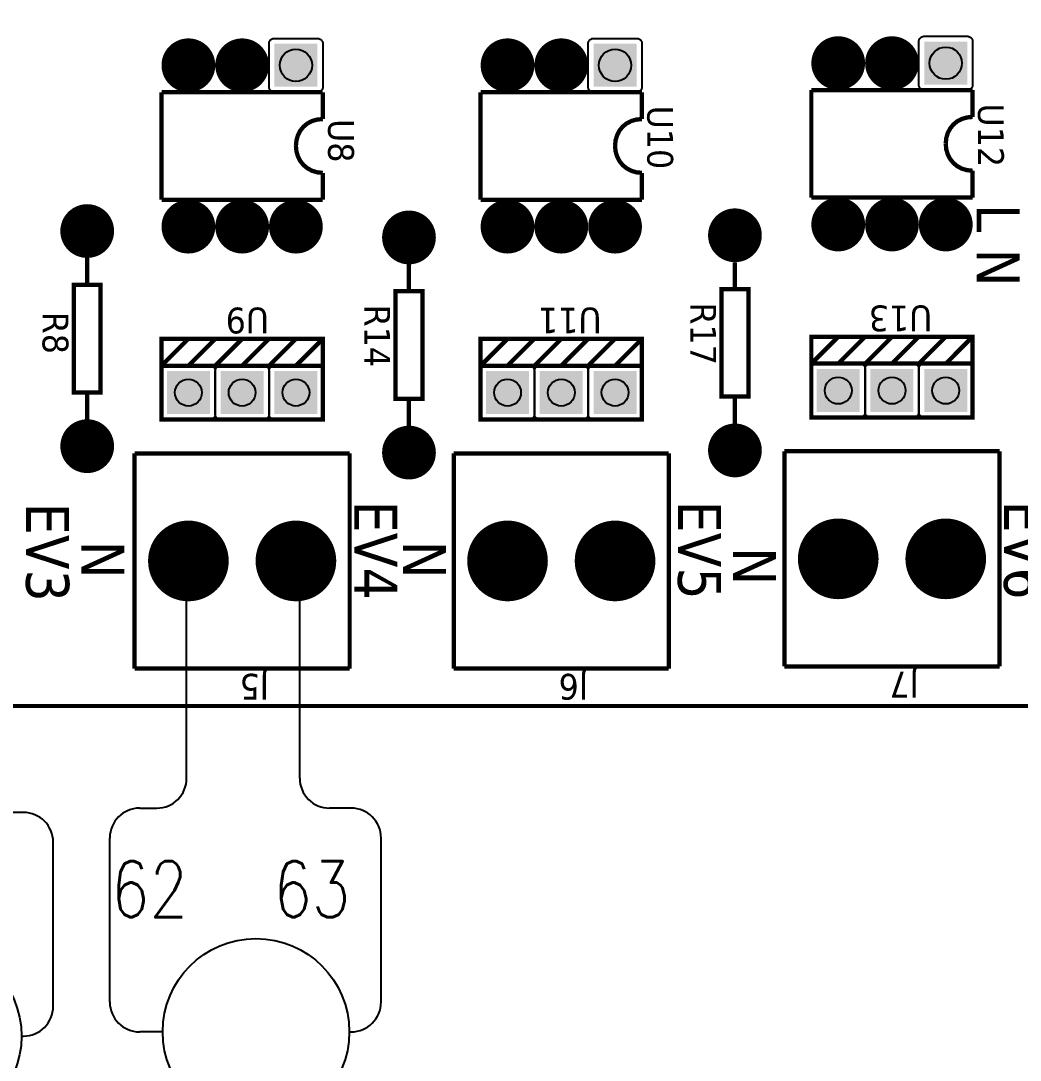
# Model space of a CAD drawing. Header units: millimetres. Extents: x 123.5 to 144.3, y 105.4 to 121.6.
# Drawn here: x 137.093 to 140.439, y 110.856 to 114.335 of the extents above; entities that cross this region are included whole.
import ezdxf
from ezdxf.enums import TextEntityAlignment as Align

# ---------------------------------------------------------------- set-up
doc = ezdxf.new("R2010")
doc.units = ezdxf.units.MM
for name, color, linetype in [('DESC', 250, 'Continuous'), ('SYMS', 7, 'Continuous'), ('TAGS', 250, 'Continuous'), ('WIREFIXED', 7, 'Continuous'), ('WIRES', 7, 'Continuous')]:
    doc.layers.add(name, color=color, linetype=linetype)
doc.styles.get("Standard").update_dxf_attribs({"font": 'tahoma.ttf'})
doc.styles.add('WD', font='romans.shx')

# ---------------------------------------------------------------- blocks, each defined once
blk = doc.blocks.new('EPAD')
at = {"const_width": 0.5}
blk.add_lwpolyline([(-0.25, 0, 1), (0.25, 0, 1)], format="xyb", close=True, dxfattribs=at)
blk = doc.blocks.new('RPAD')
blk.add_trace([(-0.5, -0.5), (-0.5, 0.5), (0.5, -0.5), (0.5, 0.5)])
blk = doc.blocks.new('tarjetavalvulas')
at = {"const_width": 0.008}
for points in [[(126.4425, 108.975), (130.6, 108.975), (130.6, 111.8372), (126.4425, 111.8372), (126.4425, 108.975)], [(126.4425, 108.975), (130.6, 108.975), (130.6, 111.8372), (126.4425, 111.8372), (126.4425, 108.975)], [(126.4425, 108.975), (130.6, 108.975), (130.6, 111.8372), (126.4425, 111.8372), (126.4425, 108.975)], [(126.8992, 111.7636), (126.8992, 111.3636)], [(126.8992, 111.7636), (127.2992, 111.7636)], [(126.8992, 111.7636), (126.8992, 111.3636)], [(126.8992, 111.7636), (127.2992, 111.7636)], [(126.8992, 111.7636), (126.8992, 111.3636)], [(126.8992, 111.7636), (127.2992, 111.7636)], [(127.2992, 111.7636), (127.2992, 111.3636)], [(127.2992, 111.7636), (127.2992, 111.3636)], [(127.2992, 111.7636), (127.2992, 111.3636)], [(127.5143, 111.7675), (127.5143, 111.3675)], [(127.5143, 111.7675), (127.9143, 111.7675)], [(127.5143, 111.7675), (127.5143, 111.3675)], [(127.5143, 111.7675), (127.9143, 111.7675)], [(127.5143, 111.7675), (127.5143, 111.3675)], [(127.5143, 111.7675), (127.9143, 111.7675)], [(127.9143, 111.7675), (127.9143, 111.3675)], [(127.9143, 111.7675), (127.9143, 111.3675)], [(127.9143, 111.7675), (127.9143, 111.3675)], [(128.1079, 111.7675), (128.1079, 111.3675)], [(128.1079, 111.7675), (128.5079, 111.7675)], [(128.1079, 111.7675), (128.1079, 111.3675)], [(128.1079, 111.7675), (128.5079, 111.7675)], [(128.1079, 111.7675), (128.1079, 111.3675)], [(128.1079, 111.7675), (128.5079, 111.7675)], [(128.5079, 111.7675), (128.5079, 111.3675)], [(128.5079, 111.7675), (128.5079, 111.3675)], [(128.5079, 111.7675), (128.5079, 111.3675)], [(126.8992, 111.3636), (127.2992, 111.3636)], [(126.8992, 111.3636), (127.2992, 111.3636)], [(126.8992, 111.3636), (127.2992, 111.3636)], [(127.5143, 111.3675), (127.9143, 111.3675)], [(127.5143, 111.3675), (127.9143, 111.3675)], [(127.5143, 111.3675), (127.9143, 111.3675)], [(128.1079, 111.3675), (128.5079, 111.3675)], [(128.1079, 111.3675), (128.5079, 111.3675)], [(128.1079, 111.3675), (128.5079, 111.3675)], [(126.9492, 111.2006), (127.2492, 111.2006), (127.2492, 111.3006), (126.9492, 111.3006), (126.9492, 111.2006)], [(126.9492, 111.2006), (127.2492, 111.2006), (127.2492, 111.3006), (126.9492, 111.3006), (126.9492, 111.2006)], [(126.9492, 111.2006), (127.2492, 111.2006), (127.2492, 111.3006), (126.9492, 111.3006), (126.9492, 111.2006)], [(127.3913, 111.312), (127.3913, 111.262)], [(127.3913, 111.312), (127.3913, 111.262)], [(127.3913, 111.312), (127.3913, 111.262)], [(127.5643, 111.2045), (127.8643, 111.2045), (127.8643, 111.3045), (127.5643, 111.3045), (127.5643, 111.2045)], [(127.5643, 111.2045), (127.8643, 111.2045), (127.8643, 111.3045), (127.5643, 111.3045), (127.5643, 111.2045)], [(127.5643, 111.2045), (127.8643, 111.2045), (127.8643, 111.3045), (127.5643, 111.3045), (127.5643, 111.2045)], [(127.9976, 111.316), (127.9976, 111.266)], [(127.9976, 111.316), (127.9976, 111.266)], [(127.9976, 111.316), (127.9976, 111.266)], [(128.1579, 111.2045), (128.4579, 111.2045), (128.4579, 111.3045), (128.1579, 111.3045), (128.1579, 111.2045)], [(128.1579, 111.2045), (128.4579, 111.2045), (128.4579, 111.3045), (128.1579, 111.3045), (128.1579, 111.2045)], [(128.1579, 111.2045), (128.4579, 111.2045), (128.4579, 111.3045), (128.1579, 111.3045), (128.1579, 111.2045)], [(128.5961, 111.3041), (128.5961, 111.2541)], [(128.5961, 111.3041), (128.5961, 111.2541)], [(128.5961, 111.3041), (128.5961, 111.2541)], [(127.3663, 111.062), (127.4163, 111.062), (127.4163, 111.262), (127.3663, 111.262), (127.3663, 111.062)], [(127.3663, 111.062), (127.4163, 111.062), (127.4163, 111.262), (127.3663, 111.262), (127.3663, 111.062)], [(127.3663, 111.062), (127.4163, 111.062), (127.4163, 111.262), (127.3663, 111.262), (127.3663, 111.062)], [(127.9726, 111.066), (128.0226, 111.066), (128.0226, 111.266), (127.9726, 111.266), (127.9726, 111.066)], [(127.9726, 111.066), (128.0226, 111.066), (128.0226, 111.266), (127.9726, 111.266), (127.9726, 111.066)], [(127.9726, 111.066), (128.0226, 111.066), (128.0226, 111.266), (127.9726, 111.266), (127.9726, 111.066)], [(128.5711, 111.0541), (128.6211, 111.0541), (128.6211, 111.2541), (128.5711, 111.2541), (128.5711, 111.0541)], [(128.5711, 111.0541), (128.6211, 111.0541), (128.6211, 111.2541), (128.5711, 111.2541), (128.5711, 111.0541)], [(128.5711, 111.0541), (128.6211, 111.0541), (128.6211, 111.2541), (128.5711, 111.2541), (128.5711, 111.0541)], [(127.8643, 111.2045), (127.8643, 111.1545), (127.5643, 111.1545), (127.5643, 111.2045)], [(127.6143, 111.2045), (127.5643, 111.1545)], [(127.8643, 111.2045), (127.8643, 111.1545), (127.5643, 111.1545), (127.5643, 111.2045)], [(127.6143, 111.2045), (127.5643, 111.1545)], [(127.8643, 111.2045), (127.8643, 111.1545), (127.5643, 111.1545), (127.5643, 111.2045)], [(127.6143, 111.2045), (127.5643, 111.1545)], [(127.6643, 111.2045), (127.6143, 111.1545)], [(127.6643, 111.2045), (127.6143, 111.1545)], [(127.6643, 111.2045), (127.6143, 111.1545)], [(127.7143, 111.2045), (127.6643, 111.1545)], [(127.7143, 111.2045), (127.6643, 111.1545)], [(127.7143, 111.2045), (127.6643, 111.1545)], [(127.7643, 111.2045), (127.7143, 111.1545)], [(127.7643, 111.2045), (127.7143, 111.1545)], [(127.7643, 111.2045), (127.7143, 111.1545)], [(127.8143, 111.2045), (127.7643, 111.1545)], [(127.8143, 111.2045), (127.7643, 111.1545)], [(127.8143, 111.2045), (127.7643, 111.1545)], [(127.8643, 111.2045), (127.8143, 111.1545)], [(127.8643, 111.2045), (127.8143, 111.1545)], [(127.8643, 111.2045), (127.8143, 111.1545)], [(128.4579, 111.2045), (128.4579, 111.1545), (128.1579, 111.1545), (128.1579, 111.2045)], [(128.2079, 111.2045), (128.1579, 111.1545)], [(128.4579, 111.2045), (128.4579, 111.1545), (128.1579, 111.1545), (128.1579, 111.2045)], [(128.2079, 111.2045), (128.1579, 111.1545)], [(128.4579, 111.2045), (128.4579, 111.1545), (128.1579, 111.1545), (128.1579, 111.2045)], [(128.2079, 111.2045), (128.1579, 111.1545)], [(128.2579, 111.2045), (128.2079, 111.1545)], [(128.2579, 111.2045), (128.2079, 111.1545)], [(128.2579, 111.2045), (128.2079, 111.1545)], [(128.3079, 111.2045), (128.2579, 111.1545)], [(128.3079, 111.2045), (128.2579, 111.1545)], [(128.3079, 111.2045), (128.2579, 111.1545)], [(128.3579, 111.2045), (128.3079, 111.1545)], [(128.3579, 111.2045), (128.3079, 111.1545)], [(128.3579, 111.2045), (128.3079, 111.1545)], [(128.4079, 111.2045), (128.3579, 111.1545)], [(128.4079, 111.2045), (128.3579, 111.1545)], [(128.4079, 111.2045), (128.3579, 111.1545)], [(128.4579, 111.2045), (128.4079, 111.1545)], [(128.4579, 111.2045), (128.4079, 111.1545)], [(128.4579, 111.2045), (128.4079, 111.1545)], [(127.2492, 111.2006), (127.2492, 111.1506), (126.9492, 111.1506), (126.9492, 111.2006)], [(126.9992, 111.2006), (126.9492, 111.1506)], [(127.2492, 111.2006), (127.2492, 111.1506), (126.9492, 111.1506), (126.9492, 111.2006)], [(126.9992, 111.2006), (126.9492, 111.1506)], [(127.2492, 111.2006), (127.2492, 111.1506), (126.9492, 111.1506), (126.9492, 111.2006)], [(126.9992, 111.2006), (126.9492, 111.1506)], [(127.0492, 111.2006), (126.9992, 111.1506)], [(127.0492, 111.2006), (126.9992, 111.1506)], [(127.0492, 111.2006), (126.9992, 111.1506)], [(127.0992, 111.2006), (127.0492, 111.1506)], [(127.0992, 111.2006), (127.0492, 111.1506)], [(127.0992, 111.2006), (127.0492, 111.1506)], [(127.1492, 111.2006), (127.0992, 111.1506)], [(127.1492, 111.2006), (127.0992, 111.1506)], [(127.1492, 111.2006), (127.0992, 111.1506)], [(127.1992, 111.2006), (127.1492, 111.1506)], [(127.1992, 111.2006), (127.1492, 111.1506)], [(127.1992, 111.2006), (127.1492, 111.1506)], [(127.2492, 111.2006), (127.1992, 111.1506)], [(127.2492, 111.2006), (127.1992, 111.1506)], [(127.2492, 111.2006), (127.1992, 111.1506)], [(127.3913, 111.062), (127.3913, 111.012)], [(127.3913, 111.062), (127.3913, 111.012)], [(127.3913, 111.062), (127.3913, 111.012)], [(127.9976, 111.066), (127.9976, 111.016)], [(127.9976, 111.066), (127.9976, 111.016)], [(127.9976, 111.066), (127.9976, 111.016)], [(128.5961, 111.0541), (128.5961, 111.0041)], [(128.5961, 111.0541), (128.5961, 111.0041)], [(128.5961, 111.0541), (128.5961, 111.0041)], [(127.5643, 110.8459), (127.5643, 110.8959)], [(127.5643, 110.8959), (127.8643, 110.8959)], [(127.5643, 110.8459), (127.5643, 110.8959)], [(127.5643, 110.8959), (127.8643, 110.8959)], [(127.5643, 110.8459), (127.5643, 110.8959)], [(127.5643, 110.8959), (127.8643, 110.8959)], [(127.8643, 110.6959), (127.8643, 110.8959)], [(127.8643, 110.6959), (127.8643, 110.8959)], [(127.8643, 110.6959), (127.8643, 110.8959)], [(128.1579, 110.8459), (128.1579, 110.8959)], [(128.1579, 110.8959), (128.4579, 110.8959)], [(128.1579, 110.8459), (128.1579, 110.8959)], [(128.1579, 110.8959), (128.4579, 110.8959)], [(128.1579, 110.8459), (128.1579, 110.8959)], [(128.1579, 110.8959), (128.4579, 110.8959)], [(128.4579, 110.6959), (128.4579, 110.8959)], [(128.4579, 110.6959), (128.4579, 110.8959)], [(128.4579, 110.6959), (128.4579, 110.8959)], [(126.9492, 110.8419), (126.9492, 110.8919)], [(126.9492, 110.8919), (127.2492, 110.8919)], [(126.9492, 110.8419), (126.9492, 110.8919)], [(126.9492, 110.8919), (127.2492, 110.8919)], [(126.9492, 110.8419), (126.9492, 110.8919)], [(126.9492, 110.8919), (127.2492, 110.8919)], [(127.2492, 110.6919), (127.2492, 110.8919)], [(127.2492, 110.6919), (127.2492, 110.8919)], [(127.2492, 110.6919), (127.2492, 110.8919)], [(126.9992, 110.7919), (126.9983, 110.8021), (126.9955, 110.8116), (126.991, 110.8201), (126.9851, 110.8274), (126.9778, 110.8335), (126.9693, 110.8381), (126.9597, 110.8409), (126.9492, 110.8419)], [(126.9992, 110.7919), (126.9983, 110.8021), (126.9955, 110.8116), (126.991, 110.8201), (126.9851, 110.8274), (126.9778, 110.8335), (126.9693, 110.8381), (126.9597, 110.8409), (126.9492, 110.8419)], [(126.9992, 110.7919), (126.9983, 110.8021), (126.9955, 110.8116), (126.991, 110.8201), (126.9851, 110.8274), (126.9778, 110.8335), (126.9693, 110.8381), (126.9597, 110.8409), (126.9492, 110.8419)], [(127.6143, 110.7959), (127.6133, 110.8061), (127.6105, 110.8155), (127.6061, 110.824), (127.6002, 110.8314), (127.5928, 110.8374), (127.5843, 110.842), (127.5748, 110.8449), (127.5643, 110.8459)], [(127.6143, 110.7959), (127.6133, 110.8061), (127.6105, 110.8155), (127.6061, 110.824), (127.6002, 110.8314), (127.5928, 110.8374), (127.5843, 110.842), (127.5748, 110.8449), (127.5643, 110.8459)], [(127.6143, 110.7959), (127.6133, 110.8061), (127.6105, 110.8155), (127.6061, 110.824), (127.6002, 110.8314), (127.5928, 110.8374), (127.5843, 110.842), (127.5748, 110.8449), (127.5643, 110.8459)], [(128.2079, 110.7959), (128.2069, 110.8061), (128.2041, 110.8155), (128.1997, 110.824), (128.1937, 110.8314), (128.1864, 110.8374), (128.1779, 110.842), (128.1683, 110.8449), (128.1579, 110.8459)], [(128.2079, 110.7959), (128.2069, 110.8061), (128.2041, 110.8155), (128.1997, 110.824), (128.1937, 110.8314), (128.1864, 110.8374), (128.1779, 110.842), (128.1683, 110.8449), (128.1579, 110.8459)], [(128.2079, 110.7959), (128.2069, 110.8061), (128.2041, 110.8155), (128.1997, 110.824), (128.1937, 110.8314), (128.1864, 110.8374), (128.1779, 110.842), (128.1683, 110.8449), (128.1579, 110.8459)], [(127.6143, 110.7959), (127.6133, 110.7854), (127.6105, 110.7758), (127.6061, 110.7673), (127.6002, 110.76), (127.5928, 110.754), (127.5843, 110.7496), (127.5748, 110.7468), (127.5643, 110.7459)], [(127.6143, 110.7959), (127.6133, 110.7854), (127.6105, 110.7758), (127.6061, 110.7673), (127.6002, 110.76), (127.5928, 110.754), (127.5843, 110.7496), (127.5748, 110.7468), (127.5643, 110.7459)], [(127.6143, 110.7959), (127.6133, 110.7854), (127.6105, 110.7758), (127.6061, 110.7673), (127.6002, 110.76), (127.5928, 110.754), (127.5843, 110.7496), (127.5748, 110.7468), (127.5643, 110.7459)], [(128.2079, 110.7959), (128.2069, 110.7854), (128.2041, 110.7758), (128.1997, 110.7673), (128.1937, 110.76), (128.1864, 110.754), (128.1779, 110.7496), (128.1683, 110.7468), (128.1579, 110.7459)], [(128.2079, 110.7959), (128.2069, 110.7854), (128.2041, 110.7758), (128.1997, 110.7673), (128.1937, 110.76), (128.1864, 110.754), (128.1779, 110.7496), (128.1683, 110.7468), (128.1579, 110.7459)], [(128.2079, 110.7959), (128.2069, 110.7854), (128.2041, 110.7758), (128.1997, 110.7673), (128.1937, 110.76), (128.1864, 110.754), (128.1779, 110.7496), (128.1683, 110.7468), (128.1579, 110.7459)], [(126.9992, 110.7919), (126.9983, 110.7815), (126.9955, 110.7719), (126.991, 110.7634), (126.9851, 110.7561), (126.9778, 110.7501), (126.9693, 110.7457), (126.9597, 110.7429), (126.9492, 110.7419)], [(126.9992, 110.7919), (126.9983, 110.7815), (126.9955, 110.7719), (126.991, 110.7634), (126.9851, 110.7561), (126.9778, 110.7501), (126.9693, 110.7457), (126.9597, 110.7429), (126.9492, 110.7419)], [(126.9992, 110.7919), (126.9983, 110.7815), (126.9955, 110.7719), (126.991, 110.7634), (126.9851, 110.7561), (126.9778, 110.7501), (126.9693, 110.7457), (126.9597, 110.7429), (126.9492, 110.7419)], [(126.9492, 110.6919), (126.9492, 110.7419)], [(126.9492, 110.6919), (126.9492, 110.7419)], [(126.9492, 110.6919), (126.9492, 110.7419)], [(127.5643, 110.6959), (127.5643, 110.7459)], [(127.5643, 110.6959), (127.5643, 110.7459)], [(127.5643, 110.6959), (127.5643, 110.7459)], [(128.1579, 110.6959), (128.1579, 110.7459)], [(128.1579, 110.6959), (128.1579, 110.7459)], [(128.1579, 110.6959), (128.1579, 110.7459)], [(126.9492, 110.6919), (127.2492, 110.6919)], [(126.9492, 110.6919), (127.2492, 110.6919)], [(126.9492, 110.6919), (127.2492, 110.6919)], [(127.5643, 110.6959), (127.8643, 110.6959)], [(127.5643, 110.6959), (127.8643, 110.6959)], [(127.5643, 110.6959), (127.8643, 110.6959)], [(128.1579, 110.6959), (128.4579, 110.6959)], [(128.1579, 110.6959), (128.4579, 110.6959)], [(128.1579, 110.6959), (128.4579, 110.6959)]]:
    blk.add_lwpolyline(points, dxfattribs=at)
for points in [[(127.6543, 111.2045), (127.5743, 111.2045), (127.5732, 111.2046), (127.5722, 111.2047), (127.5713, 111.205), (127.5703, 111.2053), (127.5695, 111.2057), (127.5686, 111.2062), (127.5679, 111.2068), (127.5672, 111.2074), (127.5665, 111.2081), (127.566, 111.2089), (127.5655, 111.2097), (127.5651, 111.2106), (127.5647, 111.2115), (127.5645, 111.2125), (127.5643, 111.2135), (127.5643, 111.2145), (127.5643, 111.2945), (127.5643, 111.2956), (127.5645, 111.2966), (127.5647, 111.2975), (127.5651, 111.2985), (127.5655, 111.2993), (127.566, 111.3002), (127.5665, 111.3009), (127.5672, 111.3016), (127.5679, 111.3023), (127.5686, 111.3029), (127.5695, 111.3033), (127.5703, 111.3038), (127.5713, 111.3041), (127.5722, 111.3043), (127.5732, 111.3045), (127.5743, 111.3045), (127.6543, 111.3045), (127.6553, 111.3045), (127.6563, 111.3043), (127.6573, 111.3041), (127.6582, 111.3038), (127.6591, 111.3033), (127.6599, 111.3029), (127.6607, 111.3023), (127.6614, 111.3016), (127.662, 111.3009), (127.6626, 111.3002), (127.6631, 111.2993), (127.6635, 111.2985), (127.6638, 111.2975), (127.6641, 111.2966), (127.6642, 111.2956), (127.6643, 111.2945), (127.6643, 111.2145), (127.6642, 111.2135), (127.6641, 111.2125), (127.6638, 111.2115), (127.6635, 111.2106), (127.6631, 111.2097), (127.6626, 111.2089), (127.662, 111.2081), (127.6614, 111.2074), (127.6607, 111.2068), (127.6599, 111.2062), (127.6591, 111.2057), (127.6582, 111.2053), (127.6573, 111.205), (127.6563, 111.2047), (127.6553, 111.2046), (127.6543, 111.2045)], [(127.7543, 111.2045), (127.6743, 111.2045), (127.6732, 111.2046), (127.6722, 111.2047), (127.6713, 111.205), (127.6703, 111.2053), (127.6695, 111.2057), (127.6686, 111.2062), (127.6679, 111.2068), (127.6672, 111.2074), (127.6665, 111.2081), (127.666, 111.2089), (127.6655, 111.2097), (127.6651, 111.2106), (127.6647, 111.2115), (127.6645, 111.2125), (127.6643, 111.2135), (127.6643, 111.2145), (127.6643, 111.2945), (127.6643, 111.2956), (127.6645, 111.2966), (127.6647, 111.2975), (127.6651, 111.2985), (127.6655, 111.2993), (127.666, 111.3002), (127.6665, 111.3009), (127.6672, 111.3016), (127.6679, 111.3023), (127.6686, 111.3029), (127.6695, 111.3033), (127.6703, 111.3038), (127.6713, 111.3041), (127.6722, 111.3043), (127.6732, 111.3045), (127.6743, 111.3045), (127.7543, 111.3045), (127.7553, 111.3045), (127.7563, 111.3043), (127.7573, 111.3041), (127.7582, 111.3038), (127.7591, 111.3033), (127.7599, 111.3029), (127.7607, 111.3023), (127.7614, 111.3016), (127.762, 111.3009), (127.7626, 111.3002), (127.7631, 111.2993), (127.7635, 111.2985), (127.7638, 111.2975), (127.7641, 111.2966), (127.7642, 111.2956), (127.7643, 111.2945), (127.7643, 111.2145), (127.7642, 111.2135), (127.7641, 111.2125), (127.7638, 111.2115), (127.7635, 111.2106), (127.7631, 111.2097), (127.7626, 111.2089), (127.762, 111.2081), (127.7614, 111.2074), (127.7607, 111.2068), (127.7599, 111.2062), (127.7591, 111.2057), (127.7582, 111.2053), (127.7573, 111.205), (127.7563, 111.2047), (127.7553, 111.2046), (127.7543, 111.2045)], [(127.8543, 111.2045), (127.7743, 111.2045), (127.7732, 111.2046), (127.7722, 111.2047), (127.7713, 111.205), (127.7703, 111.2053), (127.7695, 111.2057), (127.7686, 111.2062), (127.7679, 111.2068), (127.7672, 111.2074), (127.7665, 111.2081), (127.766, 111.2089), (127.7655, 111.2097), (127.7651, 111.2106), (127.7647, 111.2115), (127.7645, 111.2125), (127.7643, 111.2135), (127.7643, 111.2145), (127.7643, 111.2945), (127.7643, 111.2956), (127.7645, 111.2966), (127.7647, 111.2975), (127.7651, 111.2985), (127.7655, 111.2993), (127.766, 111.3002), (127.7665, 111.3009), (127.7672, 111.3016), (127.7679, 111.3023), (127.7686, 111.3029), (127.7695, 111.3033), (127.7703, 111.3038), (127.7713, 111.3041), (127.7722, 111.3043), (127.7732, 111.3045), (127.7743, 111.3045), (127.8543, 111.3045), (127.8553, 111.3045), (127.8563, 111.3043), (127.8573, 111.3041), (127.8582, 111.3038), (127.8591, 111.3033), (127.8599, 111.3029), (127.8607, 111.3023), (127.8614, 111.3016), (127.862, 111.3009), (127.8626, 111.3002), (127.8631, 111.2993), (127.8635, 111.2985), (127.8638, 111.2975), (127.8641, 111.2966), (127.8642, 111.2956), (127.8643, 111.2945), (127.8643, 111.2145), (127.8642, 111.2135), (127.8641, 111.2125), (127.8638, 111.2115), (127.8635, 111.2106), (127.8631, 111.2097), (127.8626, 111.2089), (127.862, 111.2081), (127.8614, 111.2074), (127.8607, 111.2068), (127.8599, 111.2062), (127.8591, 111.2057), (127.8582, 111.2053), (127.8573, 111.205), (127.8563, 111.2047), (127.8553, 111.2046), (127.8543, 111.2045)], [(128.2479, 111.2045), (128.1679, 111.2045), (128.1668, 111.2046), (128.1658, 111.2047), (128.1649, 111.205), (128.1639, 111.2053), (128.1631, 111.2057), (128.1622, 111.2062), (128.1615, 111.2068), (128.1608, 111.2074), (128.1601, 111.2081), (128.1596, 111.2089), (128.1591, 111.2097), (128.1586, 111.2106), (128.1583, 111.2115), (128.1581, 111.2125), (128.1579, 111.2135), (128.1579, 111.2145), (128.1579, 111.2945), (128.1579, 111.2956), (128.1581, 111.2966), (128.1583, 111.2975), (128.1586, 111.2985), (128.1591, 111.2993), (128.1596, 111.3002), (128.1601, 111.3009), (128.1608, 111.3016), (128.1615, 111.3023), (128.1622, 111.3029), (128.1631, 111.3033), (128.1639, 111.3038), (128.1649, 111.3041), (128.1658, 111.3043), (128.1668, 111.3045), (128.1679, 111.3045), (128.2479, 111.3045), (128.2489, 111.3045), (128.2499, 111.3043), (128.2509, 111.3041), (128.2518, 111.3038), (128.2527, 111.3033), (128.2535, 111.3029), (128.2543, 111.3023), (128.255, 111.3016), (128.2556, 111.3009), (128.2562, 111.3002), (128.2567, 111.2993), (128.2571, 111.2985), (128.2574, 111.2975), (128.2577, 111.2966), (128.2578, 111.2956), (128.2579, 111.2945), (128.2579, 111.2145), (128.2578, 111.2135), (128.2577, 111.2125), (128.2574, 111.2115), (128.2571, 111.2106), (128.2567, 111.2097), (128.2562, 111.2089), (128.2556, 111.2081), (128.255, 111.2074), (128.2543, 111.2068), (128.2535, 111.2062), (128.2527, 111.2057), (128.2518, 111.2053), (128.2509, 111.205), (128.2499, 111.2047), (128.2489, 111.2046), (128.2479, 111.2045)], [(128.3479, 111.2045), (128.2679, 111.2045), (128.2668, 111.2046), (128.2658, 111.2047), (128.2649, 111.205), (128.2639, 111.2053), (128.2631, 111.2057), (128.2622, 111.2062), (128.2615, 111.2068), (128.2608, 111.2074), (128.2601, 111.2081), (128.2596, 111.2089), (128.2591, 111.2097), (128.2586, 111.2106), (128.2583, 111.2115), (128.2581, 111.2125), (128.2579, 111.2135), (128.2579, 111.2145), (128.2579, 111.2945), (128.2579, 111.2956), (128.2581, 111.2966), (128.2583, 111.2975), (128.2586, 111.2985), (128.2591, 111.2993), (128.2596, 111.3002), (128.2601, 111.3009), (128.2608, 111.3016), (128.2615, 111.3023), (128.2622, 111.3029), (128.2631, 111.3033), (128.2639, 111.3038), (128.2649, 111.3041), (128.2658, 111.3043), (128.2668, 111.3045), (128.2679, 111.3045), (128.3479, 111.3045), (128.3489, 111.3045), (128.3499, 111.3043), (128.3509, 111.3041), (128.3518, 111.3038), (128.3527, 111.3033), (128.3535, 111.3029), (128.3543, 111.3023), (128.355, 111.3016), (128.3556, 111.3009), (128.3562, 111.3002), (128.3567, 111.2993), (128.3571, 111.2985), (128.3574, 111.2975), (128.3577, 111.2966), (128.3578, 111.2956), (128.3579, 111.2945), (128.3579, 111.2145), (128.3578, 111.2135), (128.3577, 111.2125), (128.3574, 111.2115), (128.3571, 111.2106), (128.3567, 111.2097), (128.3562, 111.2089), (128.3556, 111.2081), (128.355, 111.2074), (128.3543, 111.2068), (128.3535, 111.2062), (128.3527, 111.2057), (128.3518, 111.2053), (128.3509, 111.205), (128.3499, 111.2047), (128.3489, 111.2046), (128.3479, 111.2045)], [(128.4479, 111.2045), (128.3679, 111.2045), (128.3668, 111.2046), (128.3658, 111.2047), (128.3649, 111.205), (128.3639, 111.2053), (128.3631, 111.2057), (128.3622, 111.2062), (128.3615, 111.2068), (128.3608, 111.2074), (128.3601, 111.2081), (128.3596, 111.2089), (128.3591, 111.2097), (128.3586, 111.2106), (128.3583, 111.2115), (128.3581, 111.2125), (128.3579, 111.2135), (128.3579, 111.2145), (128.3579, 111.2945), (128.3579, 111.2956), (128.3581, 111.2966), (128.3583, 111.2975), (128.3586, 111.2985), (128.3591, 111.2993), (128.3596, 111.3002), (128.3601, 111.3009), (128.3608, 111.3016), (128.3615, 111.3023), (128.3622, 111.3029), (128.3631, 111.3033), (128.3639, 111.3038), (128.3649, 111.3041), (128.3658, 111.3043), (128.3668, 111.3045), (128.3679, 111.3045), (128.4479, 111.3045), (128.4489, 111.3045), (128.4499, 111.3043), (128.4509, 111.3041), (128.4518, 111.3038), (128.4527, 111.3033), (128.4535, 111.3029), (128.4543, 111.3023), (128.455, 111.3016), (128.4556, 111.3009), (128.4562, 111.3002), (128.4567, 111.2993), (128.4571, 111.2985), (128.4574, 111.2975), (128.4577, 111.2966), (128.4578, 111.2956), (128.4579, 111.2945), (128.4579, 111.2145), (128.4578, 111.2135), (128.4577, 111.2125), (128.4574, 111.2115), (128.4571, 111.2106), (128.4567, 111.2097), (128.4562, 111.2089), (128.4556, 111.2081), (128.455, 111.2074), (128.4543, 111.2068), (128.4535, 111.2062), (128.4527, 111.2057), (128.4518, 111.2053), (128.4509, 111.205), (128.4499, 111.2047), (128.4489, 111.2046), (128.4479, 111.2045)], [(127.0392, 111.2006), (126.9592, 111.2006), (126.9582, 111.2006), (126.9572, 111.2008), (126.9562, 111.201), (126.9553, 111.2014), (126.9544, 111.2018), (126.9536, 111.2023), (126.9528, 111.2028), (126.9521, 111.2035), (126.9515, 111.2042), (126.9509, 111.205), (126.9504, 111.2058), (126.95, 111.2067), (126.9497, 111.2076), (126.9494, 111.2086), (126.9493, 111.2096), (126.9492, 111.2106), (126.9492, 111.2906), (126.9493, 111.2916), (126.9494, 111.2926), (126.9497, 111.2936), (126.95, 111.2945), (126.9504, 111.2954), (126.9509, 111.2962), (126.9515, 111.297), (126.9521, 111.2977), (126.9528, 111.2983), (126.9536, 111.2989), (126.9544, 111.2994), (126.9553, 111.2998), (126.9562, 111.3002), (126.9572, 111.3004), (126.9582, 111.3005), (126.9592, 111.3006), (127.0392, 111.3006), (127.0403, 111.3005), (127.0413, 111.3004), (127.0422, 111.3002), (127.0431, 111.2998), (127.044, 111.2994), (127.0448, 111.2989), (127.0456, 111.2983), (127.0463, 111.2977), (127.047, 111.297), (127.0475, 111.2962), (127.048, 111.2954), (127.0484, 111.2945), (127.0488, 111.2936), (127.049, 111.2926), (127.0492, 111.2916), (127.0492, 111.2906), (127.0492, 111.2106), (127.0492, 111.2096), (127.049, 111.2086), (127.0488, 111.2076), (127.0484, 111.2067), (127.048, 111.2058), (127.0475, 111.205), (127.047, 111.2042), (127.0463, 111.2035), (127.0456, 111.2028), (127.0448, 111.2023), (127.044, 111.2018), (127.0431, 111.2014), (127.0422, 111.201), (127.0413, 111.2008), (127.0403, 111.2006), (127.0392, 111.2006)], [(127.1392, 111.2006), (127.0592, 111.2006), (127.0582, 111.2006), (127.0572, 111.2008), (127.0562, 111.201), (127.0553, 111.2014), (127.0544, 111.2018), (127.0536, 111.2023), (127.0528, 111.2028), (127.0521, 111.2035), (127.0515, 111.2042), (127.0509, 111.205), (127.0504, 111.2058), (127.05, 111.2067), (127.0497, 111.2076), (127.0494, 111.2086), (127.0493, 111.2096), (127.0492, 111.2106), (127.0492, 111.2906), (127.0493, 111.2916), (127.0494, 111.2926), (127.0497, 111.2936), (127.05, 111.2945), (127.0504, 111.2954), (127.0509, 111.2962), (127.0515, 111.297), (127.0521, 111.2977), (127.0528, 111.2983), (127.0536, 111.2989), (127.0544, 111.2994), (127.0553, 111.2998), (127.0562, 111.3002), (127.0572, 111.3004), (127.0582, 111.3005), (127.0592, 111.3006), (127.1392, 111.3006), (127.1403, 111.3005), (127.1413, 111.3004), (127.1422, 111.3002), (127.1431, 111.2998), (127.144, 111.2994), (127.1448, 111.2989), (127.1456, 111.2983), (127.1463, 111.2977), (127.147, 111.297), (127.1475, 111.2962), (127.148, 111.2954), (127.1484, 111.2945), (127.1488, 111.2936), (127.149, 111.2926), (127.1492, 111.2916), (127.1492, 111.2906), (127.1492, 111.2106), (127.1492, 111.2096), (127.149, 111.2086), (127.1488, 111.2076), (127.1484, 111.2067), (127.148, 111.2058), (127.1475, 111.205), (127.147, 111.2042), (127.1463, 111.2035), (127.1456, 111.2028), (127.1448, 111.2023), (127.144, 111.2018), (127.1431, 111.2014), (127.1422, 111.201), (127.1413, 111.2008), (127.1403, 111.2006), (127.1392, 111.2006)], [(127.2392, 111.2006), (127.1592, 111.2006), (127.1582, 111.2006), (127.1572, 111.2008), (127.1562, 111.201), (127.1553, 111.2014), (127.1544, 111.2018), (127.1536, 111.2023), (127.1528, 111.2028), (127.1521, 111.2035), (127.1515, 111.2042), (127.1509, 111.205), (127.1504, 111.2058), (127.15, 111.2067), (127.1497, 111.2076), (127.1494, 111.2086), (127.1493, 111.2096), (127.1492, 111.2106), (127.1492, 111.2906), (127.1493, 111.2916), (127.1494, 111.2926), (127.1497, 111.2936), (127.15, 111.2945), (127.1504, 111.2954), (127.1509, 111.2962), (127.1515, 111.297), (127.1521, 111.2977), (127.1528, 111.2983), (127.1536, 111.2989), (127.1544, 111.2994), (127.1553, 111.2998), (127.1562, 111.3002), (127.1572, 111.3004), (127.1582, 111.3005), (127.1592, 111.3006), (127.2392, 111.3006), (127.2403, 111.3005), (127.2413, 111.3004), (127.2422, 111.3002), (127.2431, 111.2998), (127.244, 111.2994), (127.2448, 111.2989), (127.2456, 111.2983), (127.2463, 111.2977), (127.247, 111.297), (127.2475, 111.2962), (127.248, 111.2954), (127.2484, 111.2945), (127.2488, 111.2936), (127.249, 111.2926), (127.2492, 111.2916), (127.2492, 111.2906), (127.2492, 111.2106), (127.2492, 111.2096), (127.249, 111.2086), (127.2488, 111.2076), (127.2484, 111.2067), (127.248, 111.2058), (127.2475, 111.205), (127.247, 111.2042), (127.2463, 111.2035), (127.2456, 111.2028), (127.2448, 111.2023), (127.244, 111.2018), (127.2431, 111.2014), (127.2422, 111.201), (127.2413, 111.2008), (127.2403, 111.2006), (127.2392, 111.2006)], [(126.9592, 110.6919), (127.0392, 110.6919), (127.0403, 110.6919), (127.0413, 110.6917), (127.0422, 110.6915), (127.0431, 110.6912), (127.044, 110.6907), (127.0448, 110.6903), (127.0456, 110.6897), (127.0463, 110.689), (127.047, 110.6883), (127.0475, 110.6876), (127.048, 110.6867), (127.0484, 110.6859), (127.0488, 110.6849), (127.049, 110.684), (127.0492, 110.683), (127.0492, 110.6819), (127.0492, 110.6019), (127.0492, 110.6009), (127.049, 110.5999), (127.0488, 110.5989), (127.0484, 110.598), (127.048, 110.5971), (127.0475, 110.5963), (127.047, 110.5955), (127.0463, 110.5948), (127.0456, 110.5942), (127.0448, 110.5936), (127.044, 110.5931), (127.0431, 110.5927), (127.0422, 110.5924), (127.0413, 110.5921), (127.0403, 110.592), (127.0392, 110.5919), (126.9592, 110.5919), (126.9582, 110.592), (126.9572, 110.5921), (126.9562, 110.5924), (126.9553, 110.5927), (126.9544, 110.5931), (126.9536, 110.5936), (126.9528, 110.5942), (126.9521, 110.5948), (126.9515, 110.5955), (126.9509, 110.5963), (126.9504, 110.5971), (126.95, 110.598), (126.9497, 110.5989), (126.9494, 110.5999), (126.9493, 110.6009), (126.9492, 110.6019), (126.9492, 110.6819), (126.9493, 110.683), (126.9494, 110.684), (126.9497, 110.6849), (126.95, 110.6859), (126.9504, 110.6867), (126.9509, 110.6876), (126.9515, 110.6883), (126.9521, 110.689), (126.9528, 110.6897), (126.9536, 110.6903), (126.9544, 110.6907), (126.9553, 110.6912), (126.9562, 110.6915), (126.9572, 110.6917), (126.9582, 110.6919), (126.9592, 110.6919)], [(127.5743, 110.6959), (127.6543, 110.6959), (127.6553, 110.6958), (127.6563, 110.6957), (127.6573, 110.6954), (127.6582, 110.6951), (127.6591, 110.6947), (127.6599, 110.6942), (127.6607, 110.6936), (127.6614, 110.693), (127.662, 110.6923), (127.6626, 110.6915), (127.6631, 110.6907), (127.6635, 110.6898), (127.6638, 110.6889), (127.6641, 110.6879), (127.6642, 110.6869), (127.6643, 110.6859), (127.6643, 110.6059), (127.6642, 110.6048), (127.6641, 110.6038), (127.6638, 110.6029), (127.6635, 110.6019), (127.6631, 110.6011), (127.6626, 110.6002), (127.662, 110.5995), (127.6614, 110.5988), (127.6607, 110.5981), (127.6599, 110.5976), (127.6591, 110.5971), (127.6582, 110.5966), (127.6573, 110.5963), (127.6563, 110.5961), (127.6553, 110.5959), (127.6543, 110.5959), (127.5743, 110.5959), (127.5732, 110.5959), (127.5722, 110.5961), (127.5713, 110.5963), (127.5703, 110.5966), (127.5695, 110.5971), (127.5686, 110.5976), (127.5679, 110.5981), (127.5672, 110.5988), (127.5665, 110.5995), (127.566, 110.6002), (127.5655, 110.6011), (127.5651, 110.6019), (127.5647, 110.6029), (127.5645, 110.6038), (127.5643, 110.6048), (127.5643, 110.6059), (127.5643, 110.6859), (127.5643, 110.6869), (127.5645, 110.6879), (127.5647, 110.6889), (127.5651, 110.6898), (127.5655, 110.6907), (127.566, 110.6915), (127.5665, 110.6923), (127.5672, 110.693), (127.5679, 110.6936), (127.5686, 110.6942), (127.5695, 110.6947), (127.5703, 110.6951), (127.5713, 110.6954), (127.5722, 110.6957), (127.5732, 110.6958), (127.5743, 110.6959)], [(128.1679, 110.6959), (128.2479, 110.6959), (128.2489, 110.6958), (128.2499, 110.6957), (128.2509, 110.6954), (128.2518, 110.6951), (128.2527, 110.6947), (128.2535, 110.6942), (128.2543, 110.6936), (128.255, 110.693), (128.2556, 110.6923), (128.2562, 110.6915), (128.2567, 110.6907), (128.2571, 110.6898), (128.2574, 110.6889), (128.2577, 110.6879), (128.2578, 110.6869), (128.2579, 110.6859), (128.2579, 110.6059), (128.2578, 110.6048), (128.2577, 110.6038), (128.2574, 110.6029), (128.2571, 110.6019), (128.2567, 110.6011), (128.2562, 110.6002), (128.2556, 110.5995), (128.255, 110.5988), (128.2543, 110.5981), (128.2535, 110.5976), (128.2527, 110.5971), (128.2518, 110.5966), (128.2509, 110.5963), (128.2499, 110.5961), (128.2489, 110.5959), (128.2479, 110.5959), (128.1679, 110.5959), (128.1668, 110.5959), (128.1658, 110.5961), (128.1649, 110.5963), (128.1639, 110.5966), (128.1631, 110.5971), (128.1622, 110.5976), (128.1615, 110.5981), (128.1608, 110.5988), (128.1601, 110.5995), (128.1596, 110.6002), (128.1591, 110.6011), (128.1586, 110.6019), (128.1583, 110.6029), (128.1581, 110.6038), (128.1579, 110.6048), (128.1579, 110.6059), (128.1579, 110.6859), (128.1579, 110.6869), (128.1581, 110.6879), (128.1583, 110.6889), (128.1586, 110.6898), (128.1591, 110.6907), (128.1596, 110.6915), (128.1601, 110.6923), (128.1608, 110.693), (128.1615, 110.6936), (128.1622, 110.6942), (128.1631, 110.6947), (128.1639, 110.6951), (128.1649, 110.6954), (128.1658, 110.6957), (128.1668, 110.6958), (128.1679, 110.6959)]]:
    blk.add_lwpolyline(points, close=True)
for centre, radius in [((126.9992, 111.5636), 0.03), ((127.1992, 111.5636), 0.03), ((127.6143, 111.5675), 0.03), ((127.8143, 111.5675), 0.03), ((128.2079, 111.5675), 0.03), ((128.4079, 111.5675), 0.03), ((127.3913, 111.362), 0.025), ((127.9976, 111.366), 0.025), ((128.5961, 111.3541), 0.025), ((126.9992, 111.2506), 0.025), ((127.0992, 111.2506), 0.025), ((127.1992, 111.2506), 0.025), ((127.6143, 111.2545), 0.025), ((127.7143, 111.2545), 0.025), ((127.8143, 111.2545), 0.025), ((128.2079, 111.2545), 0.025), ((128.3079, 111.2545), 0.025), ((128.4079, 111.2545), 0.025), ((127.3913, 110.962), 0.025), ((127.6143, 110.9459), 0.03), ((127.7143, 110.9459), 0.03), ((127.8143, 110.9459), 0.03), ((127.9976, 110.966), 0.025), ((128.2079, 110.9459), 0.03), ((128.3079, 110.9459), 0.03), ((128.4079, 110.9459), 0.03), ((128.5961, 110.9541), 0.025), ((126.9992, 110.9419), 0.03), ((127.0992, 110.9419), 0.03), ((127.1992, 110.9419), 0.03), ((126.9992, 110.6419), 0.03), ((127.0992, 110.6419), 0.03), ((127.1992, 110.6419), 0.03), ((127.6143, 110.6459), 0.03), ((127.7143, 110.6459), 0.03), ((127.8143, 110.6459), 0.03), ((128.2079, 110.6459), 0.03), ((128.3079, 110.6459), 0.03), ((128.4079, 110.6459), 0.03)]:
    blk.add_circle(centre, radius)
for name, p, xscale, yscale in [('EPAD', (126.9992, 111.5636), 0.15, 0.15), ('EPAD', (127.1992, 111.5636), 0.15, 0.15), ('EPAD', (127.6143, 111.5675), 0.15, 0.15), ('EPAD', (127.8143, 111.5675), 0.15, 0.15), ('EPAD', (128.2079, 111.5675), 0.15, 0.15), ('EPAD', (128.4079, 111.5675), 0.15, 0.15), ('EPAD', (126.9992, 111.5636), 0.12, 0.12), ('EPAD', (127.1992, 111.5636), 0.12, 0.12), ('EPAD', (127.6143, 111.5675), 0.12, 0.12), ('EPAD', (127.8143, 111.5675), 0.12, 0.12), ('EPAD', (128.2079, 111.5675), 0.12, 0.12), ('EPAD', (128.4079, 111.5675), 0.12, 0.12), ('EPAD', (127.3913, 111.362), 0.1, 0.1), ('EPAD', (127.3913, 111.362), 0.08, 0.08), ('EPAD', (127.9976, 111.366), 0.1, 0.1), ('EPAD', (127.9976, 111.366), 0.08, 0.08), ('EPAD', (128.5961, 111.3541), 0.1, 0.1), ('EPAD', (128.5961, 111.3541), 0.08, 0.08), ('EPAD', (127.9976, 110.966), 0.1, 0.1), ('EPAD', (127.3913, 110.962), 0.1, 0.1), ('EPAD', (127.3913, 110.962), 0.08, 0.08), ('EPAD', (127.6143, 110.9459), 0.1, 0.1), ('EPAD', (127.7143, 110.9459), 0.1, 0.1), ('EPAD', (127.8143, 110.9459), 0.1, 0.1), ('EPAD', (127.9976, 110.966), 0.08, 0.08), ('EPAD', (128.2079, 110.9459), 0.1, 0.1), ('EPAD', (128.3079, 110.9459), 0.1, 0.1), ('EPAD', (128.4079, 110.9459), 0.1, 0.1), ('EPAD', (128.5961, 110.9541), 0.1, 0.1), ('EPAD', (128.5961, 110.9541), 0.08, 0.08), ('EPAD', (126.9992, 110.9419), 0.1, 0.1), ('EPAD', (126.9992, 110.9419), 0.08, 0.08), ('EPAD', (127.0992, 110.9419), 0.1, 0.1), ('EPAD', (127.0992, 110.9419), 0.08, 0.08), ('EPAD', (127.1992, 110.9419), 0.1, 0.1), ('EPAD', (127.1992, 110.9419), 0.08, 0.08), ('EPAD', (127.6143, 110.9459), 0.08, 0.08), ('EPAD', (127.7143, 110.9459), 0.08, 0.08), ('EPAD', (127.8143, 110.9459), 0.08, 0.08), ('EPAD', (128.2079, 110.9459), 0.08, 0.08), ('EPAD', (128.3079, 110.9459), 0.08, 0.08), ('EPAD', (128.4079, 110.9459), 0.08, 0.08), ('EPAD', (127.0992, 110.6419), 0.1, 0.1), ('EPAD', (127.1992, 110.6419), 0.1, 0.1), ('RPAD', (127.6143, 110.6459), 0.08, 0.08), ('EPAD', (127.7143, 110.6459), 0.1, 0.1), ('EPAD', (127.7143, 110.6459), 0.08, 0.08), ('EPAD', (127.8143, 110.6459), 0.1, 0.1), ('EPAD', (127.8143, 110.6459), 0.08, 0.08), ('RPAD', (128.2079, 110.6459), 0.08, 0.08), ('EPAD', (128.3079, 110.6459), 0.1, 0.1), ('EPAD', (128.3079, 110.6459), 0.08, 0.08), ('EPAD', (128.4079, 110.6459), 0.1, 0.1), ('EPAD', (128.4079, 110.6459), 0.08, 0.08), ('RPAD', (126.9992, 110.6419), 0.08, 0.08), ('EPAD', (127.0992, 110.6419), 0.08, 0.08), ('EPAD', (127.1992, 110.6419), 0.08, 0.08)]:
    blk.add_blockref(name, p, dxfattribs=dict(xscale=xscale, yscale=yscale))
at = {"xscale": 0.08, "yscale": 0.08, "rotation": 180}
for p in [(126.9992, 111.2506), (127.0992, 111.2506), (127.1992, 111.2506), (127.6143, 111.2545), (127.7143, 111.2545), (127.8143, 111.2545), (128.2079, 111.2545), (128.3079, 111.2545), (128.4079, 111.2545)]:
    blk.add_blockref('RPAD', p, dxfattribs=at)
at = {"width": 1.041667}
for s, p in [('J6', (127.6643, 111.7775)), ('J6', (127.6643, 111.7775)), ('J6', (127.6643, 111.7775)), ('J5', (128.2579, 111.7775)), ('J5', (128.2579, 111.7775)), ('J5', (128.2579, 111.7775)), ('J7', (127.0492, 111.7736)), ('J7', (127.0492, 111.7736)), ('J7', (127.0492, 111.7736)), ('U13', (127.0242, 111.0926)), ('U13', (127.0242, 111.0926)), ('U13', (127.0242, 111.0926)), ('U11', (127.6393, 111.0965)), ('U11', (127.6393, 111.0965)), ('U11', (127.6393, 111.0965)), ('U9', (128.2579, 111.0965)), ('U9', (128.2579, 111.0965)), ('U9', (128.2579, 111.0965))]:
    blk.add_text(s, height=0.048, dxfattribs=at).set_placement(p)
for s, p in [('EV6', (126.8908, 111.4553)), ('EV6', (126.8908, 111.4553)), ('EV6', (126.8908, 111.4553)), ('EV5', (127.4971, 111.4553)), ('EV5', (127.4971, 111.4553)), ('EV5', (127.4971, 111.4553)), ('EV4', (128.0994, 111.4553)), ('EV4', (128.0994, 111.4553)), ('EV4', (128.0994, 111.4553)), ('EV3', (128.7097, 111.4593)), ('EV3', (128.7097, 111.4593)), ('EV3', (128.7097, 111.4593)), ('N', (127.3947, 111.5419)), ('N', (127.3947, 111.5419)), ('N', (127.3947, 111.5419)), ('N', (128.0089, 111.5301)), ('N', (128.0089, 111.5301)), ('N', (128.0089, 111.5301)), ('N', (128.6073, 111.5301)), ('N', (128.6073, 111.5301)), ('N', (128.6073, 111.5301)), ('L N', (126.942, 110.9041)), ('L N', (126.942, 110.9041)), ('L N', (126.942, 110.9041))]:
    blk.add_text(s, height=0.08, rotation=90).set_placement(p)
for s, p in [('R17', (127.4743, 111.087)), ('R17', (127.4743, 111.087)), ('R17', (127.4743, 111.087)), ('R14', (128.0806, 111.091)), ('R14', (128.0806, 111.091)), ('R14', (128.0806, 111.091)), ('R8', (128.6791, 111.1041)), ('R8', (128.6791, 111.1041)), ('R8', (128.6791, 111.1041)), ('U12', (126.9392, 110.7169)), ('U12', (126.9392, 110.7169)), ('U12', (126.9392, 110.7169)), ('U10', (127.5543, 110.7209)), ('U10', (127.5543, 110.7209)), ('U10', (127.5543, 110.7209)), ('U8', (128.1479, 110.7459)), ('U8', (128.1479, 110.7459)), ('U8', (128.1479, 110.7459))]:
    blk.add_text(s, height=0.048, rotation=90, dxfattribs=at).set_placement(p)
blk = doc.blocks.new('HCR1')
blk.add_circle((0, 0), 0.1562)
at = {"style": 'WD'}
for tag, height, width, p in [('INST', 0.0625, 0.7, (0.0055, 0.4286)), ('LOC', 0.0625, 0.7, (0.0055, 0.3438)), ('TAG1', 0.1094, 0.9, (0, 0.2024))]:
    blk.add_attdef(tag, text='', height=height, dxfattribs=dict(at, width=width)).set_placement(p, align=Align.CENTER)
at = {"style": 'WD', "flags": 9}
blk.add_attdef('FAMILY', text='', height=0.01, dxfattribs=at).set_placement((-0.0053, 0.1698), align=Align.CENTER)
at = {"linetype": 'Continuous', "style": 'WD', "flags": 1}
for tag, p in [('CAT', (0, 0.1593)), ('MFG', (0, 0.1404))]:
    blk.add_attdef(tag, text='', height=0.01, dxfattribs=at).set_placement(p, align=Align.MIDDLE)
at = {"style": 'WD'}
for tag, p, height, width in [('DESC1', (1.126, 0.0601), 0.1094, 0.9), ('DESC2', (1.126, -0.0828), 0.1094, 0.9), ('DESC3', (1.126, -0.2256), 0.1094, 0.9), ('XREFNO', (1.3251, -0.3928), 0.0938, 0.8), ('XREFNC', (1.3151, -0.5165), 0.0938, 0.8)]:
    blk.add_attdef(tag, p, '', height=height, dxfattribs=dict(at, width=width))
at = {"linetype": 'Continuous', "style": 'WD', "flags": 9}
blk.add_attdef('ASSYCODE', text='', height=0.01, dxfattribs=at).set_placement((0, 0.125), align=Align.CENTER)
at = {"style": 'WD', "flags": 1}
for tag, p in [('X4TERM01', (-0.1562, 0)), ('X1TERM02', (0.1562, 0))]:
    blk.add_attdef(tag, p, '', height=0.0109, dxfattribs=at)
at = {"linetype": 'Continuous', "style": 'WD'}
blk.add_attdef('TERM01', text='', height=0.0625, dxfattribs=at).set_placement((-0.2, -0.0349), align=Align.TOP_RIGHT)
blk.add_attdef('TERM02', text='', height=0.0625, dxfattribs=at).set_placement((0.2, -0.0349), align=Align.TOP_LEFT)
at = {"style": 'WD', "width": 0.8, "flags": 8}
for tag, p in [('NO', (1.1233, -0.3928)), ('NC', (1.1207, -0.5165))]:
    blk.add_attdef(tag, p, '', height=0.0938, dxfattribs=at)
blk = doc.blocks.new('WD_WNV')
at = {"style": 'WD', "flags": 1}
for tag, p in [('W01USER', (-0.0625, 0.0938)), ('W02USER', (-0.0625, 0.0859)), ('W03USER', (-0.0625, 0.0781)), ('W04USER', (-0.0625, 0.0703)), ('W05USER', (-0.0625, 0.0625)), ('W06USER', (-0.0625, 0.0547)), ('W07USER', (-0.0625, 0.0469)), ('W08USER', (-0.0625, 0.0391)), ('W09USER', (-0.0625, 0.0312)), ('W10USER', (-0.0625, 0.0234))]:
    blk.add_attdef(tag, text='', height=0.005, dxfattribs=at).set_placement(p, align=Align.CENTER)
at = {"linetype": 'Continuous', "style": 'WD', "width": 0.8}
blk.add_attdef('WIRENO', text='', height=0.125, dxfattribs=at).set_placement((-0.05, 0), align=Align.MIDDLE_RIGHT)

msp = doc.modelspace()

# ---------------------------------------------------------------- linework, layer by layer
at = {"layer": 'WIRES'}
for p, q in [((138.0266, 111.7998), (138.0266, 112.5162)), ((137.6482, 111.7998), (137.6482, 112.5011)), ((137.1015, 111.6855), (137.0291, 111.6855)), ((137.4909, 111.6998), (137.5482, 111.6998)), ((138.199, 111.6998), (138.1266, 111.6998)), ((137.3909, 111.051), (137.3909, 111.5998)), ((138.299, 111.051), (138.299, 111.5998)), ((137.2015, 111.0367), (137.2015, 111.5855)), ((137.5678, 110.951), (137.4909, 110.951)), ((138.1928, 110.951), (138.199, 110.951)), ((137.0953, 110.9367), (137.1015, 110.9367))]:
    msp.add_line(p, q, dxfattribs=at)
for centre, start, end in [((137.5482, 111.7998), 270, 0), ((138.1266, 111.7998), 180, 270), ((137.1015, 111.5855), 0, 90), ((137.4909, 111.5998), 90, 180), ((138.199, 111.5998), 0, 90), ((137.4909, 111.051), 180, 270), ((138.199, 111.051), 270, 0), ((137.1015, 111.0367), 270, 0)]:
    msp.add_arc(centre, 0.1, start, end, dxfattribs=at)

# ---------------------------------------------------------------- block references
at = {"layer": 'DESC', "xscale": 1.8, "yscale": 1.8, "zscale": 1.8, "rotation": 180}
msp.add_blockref('tarjetavalvulas', (368.7882, 313.3486), dxfattribs=at)
at = {"layer": 'SYMS'}
ref = msp.add_blockref('HCR1', (137.8803, 110.951), dxfattribs=dict(at, xscale=2, yscale=2, zscale=2))
ref.add_attrib('DESC1', 'AIREBOMBA', (137.1564, 110.2105), dxfattribs={"layer": 'DESC', "height": 0.21875, "style": 'WD', "width": 0.9})
ref.add_attrib('TAG1', 'EV6', dxfattribs={"layer": 'TAGS', "height": 0.21875, "style": 'WD', "width": 0.9}).set_placement((137.4585, 110.46), align=Align.CENTER)
ref = msp.add_blockref('HCR1', (136.7828, 110.9367), dxfattribs=dict(at, xscale=2, yscale=2, zscale=2))
ref.add_attrib('DESC1', 'VACIO', (136.0589, 110.1963), dxfattribs={"layer": 'DESC', "height": 0.21875, "style": 'WD', "width": 0.9})
ref.add_attrib('TAG1', 'EV5', dxfattribs={"layer": 'TAGS', "height": 0.21875, "style": 'WD', "width": 0.9}).set_placement((136.3611, 110.4457), align=Align.CENTER)
at = {"layer": 'WIREFIXED'}
ref = msp.add_blockref('WD_WNV', (137.7804, 111.4462), dxfattribs=dict(at, xscale=1.5, yscale=1.5, zscale=1.5))
ref.add_attrib('WIRENOF', '62', dxfattribs={"linetype": 'Continuous', "height": 0.1875, "style": 'WD', "width": 0.8}).set_placement((137.6521, 111.4285), align=Align.MIDDLE_RIGHT)
ref = msp.add_blockref('WD_WNV', (138.3241, 111.4462), dxfattribs=dict(at, xscale=1.5, yscale=1.5, zscale=1.5))
ref.add_attrib('WIRENOF', '63', dxfattribs={"linetype": 'Continuous', "height": 0.1875, "style": 'WD', "width": 0.8}).set_placement((138.1958, 111.4285), align=Align.MIDDLE_RIGHT)

doc.saveas('drawing.dxf')
